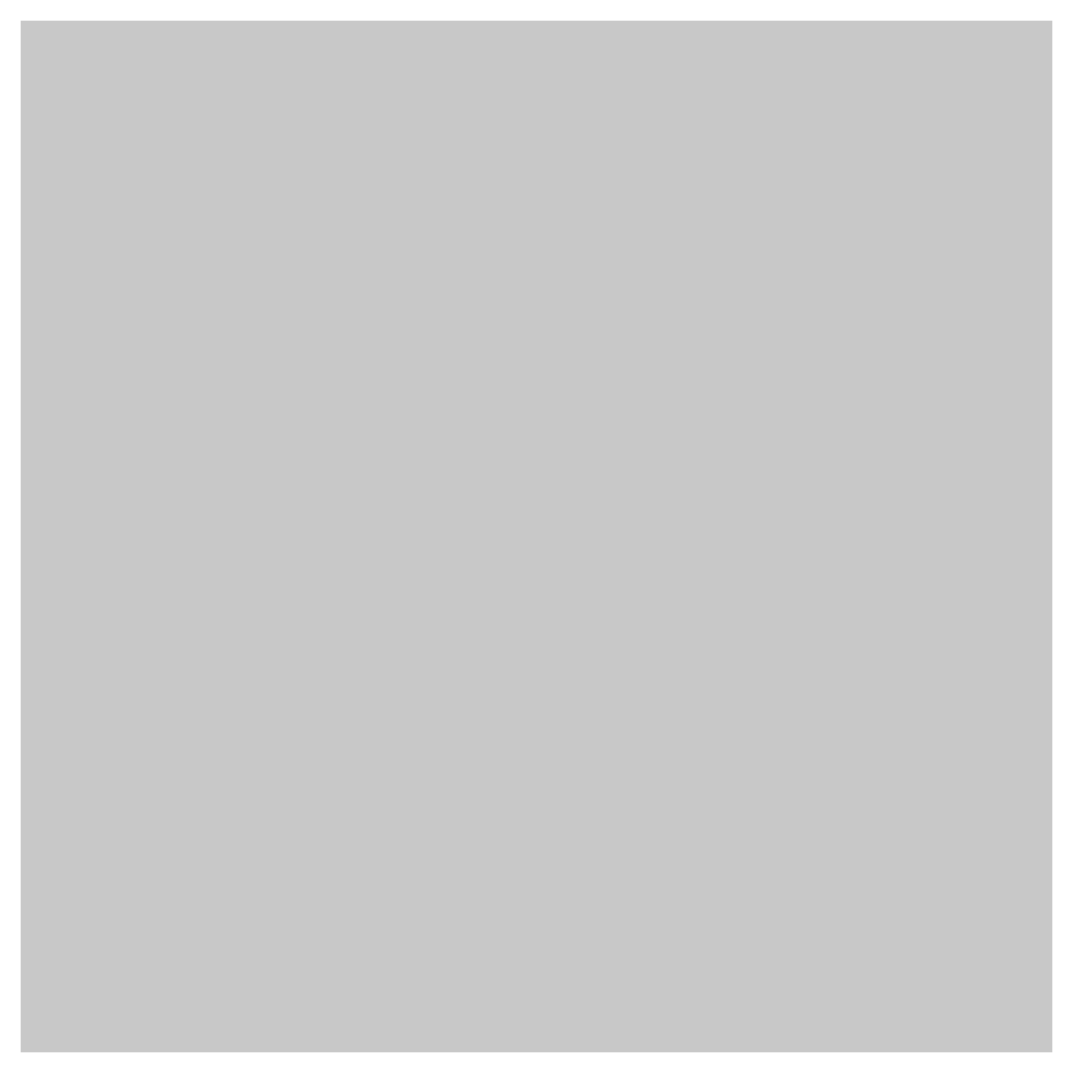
# Model space of a CAD drawing. Header units: metres. Extents: x 5231.1 to 5275.7, y -3151.4 to -3108.9.
# Drawn here: x 5254.239 to 5255.239, y -3144.213 to -3143.213 of the extents above; entities that cross this region are included whole.
import ezdxf

# ---------------------------------------------------------------- set-up
doc = ezdxf.new("R2010")
doc.units = ezdxf.units.M
doc.layers.add('Imported blocks', color=7, linetype='Continuous', true_color=0xc57dd9)

# ---------------------------------------------------------------- blocks, each defined once
blk = doc.blocks.new('Fire alarm')
at = {"layer": 'Imported blocks', "transparency": 33554483}
blk.add_hatch(color=256, dxfattribs=at).paths.add_polyline_path([(-0.12808, 0.12808), (0.12808, 0.12808), (0.12808, -0.12808), (-0.12808, -0.12808), (-0.12808, 0.12808)], flags=0)
h = blk.add_hatch(color=256, dxfattribs=at)
edge = h.paths.add_edge_path(flags=0)
edge.add_spline(control_points=[(0.08937, 0.0634), (0.08194, 0.08271), (0.08937, 0.10898), (0.08937, 0.10898)], knot_values=[0, 0, 0, 0, 1, 1, 1, 1], degree=3, periodic=0)
edge.add_spline(control_points=[(0.08937, 0.10898), (0.08937, 0.10898), (0.0924, 0.09834), (0.09752, 0.08749)], knot_values=[0, 0, 0, 0, 1, 1, 1, 1], degree=3, periodic=0)
edge.add_spline(control_points=[(0.09752, 0.08749), (0.10001, 0.08219), (0.10301, 0.07682), (0.10613, 0.07242)], knot_values=[0, 0, 0, 0, 1, 1, 1, 1], degree=3, periodic=0)
edge.add_spline(control_points=[(0.10613, 0.07242), (0.11328, 0.06235), (0.12234, 0.06007), (0.12234, 0.06007)], knot_values=[0, 0, 0, 0, 1, 1, 1, 1], degree=3, periodic=0)
edge.add_line((0.12234, 0.06007), (0.12234, 0.02524))
edge.add_spline(control_points=[(0.12234, 0.02524), (0.12234, 0.02524), (0.09796, 0.04107), (0.08937, 0.0634)], knot_values=[0, 0, 0, 0, 1, 1, 1, 1], degree=3, periodic=0)
h = blk.add_hatch(color=256, dxfattribs=at)
edge = h.paths.add_edge_path(flags=0)
edge.add_spline(control_points=[(-0.09263, 0.10745), (-0.09017, 0.10745), (-0.08771, 0.10745), (-0.08525, 0.10745)], knot_values=[0, 0, 0, 0, 1, 1, 1, 1], degree=3, periodic=0)
edge.add_spline(control_points=[(-0.08525, 0.10745), (-0.07969, 0.10745), (-0.07412, 0.10745), (-0.06855, 0.10745)], knot_values=[0, 0, 0, 0, 1, 1, 1, 1], degree=3, periodic=0)
edge.add_spline(control_points=[(-0.06855, 0.10745), (-0.06258, 0.10745), (-0.05661, 0.10745), (-0.05065, 0.10745)], knot_values=[0, 0, 0, 0, 1, 1, 1, 1], degree=3, periodic=0)
edge.add_spline(control_points=[(-0.05065, 0.10745), (-0.04698, 0.10745), (-0.04332, 0.10745), (-0.03968, 0.10745)], knot_values=[0, 0, 0, 0, 1, 1, 1, 1], degree=3, periodic=0)
edge.add_spline(control_points=[(-0.03968, 0.10745), (-0.03944, 0.10745), (-0.0392, 0.10745), (-0.03896, 0.10745)], knot_values=[0, 0, 0, 0, 1, 1, 1, 1], degree=3, periodic=0)
edge.add_spline(control_points=[(-0.03896, 0.10745), (-0.03892, 0.10745), (-0.03894, 0.10714), (-0.03894, 0.1071)], knot_values=[0, 0, 0, 0, 1, 1, 1, 1], degree=3, periodic=0)
edge.add_spline(control_points=[(-0.03894, 0.1071), (-0.03894, 0.10593), (-0.03894, 0.10476), (-0.03894, 0.10359)], knot_values=[0, 0, 0, 0, 1, 1, 1, 1], degree=3, periodic=0)
edge.add_spline(control_points=[(-0.03894, 0.10359), (-0.03894, 0.09866), (-0.03894, 0.09373), (-0.03894, 0.08879)], knot_values=[0, 0, 0, 0, 1, 1, 1, 1], degree=3, periodic=0)
edge.add_spline(control_points=[(-0.03894, 0.08879), (-0.03894, 0.08266), (-0.03894, 0.07653), (-0.03894, 0.0704)], knot_values=[0, 0, 0, 0, 1, 1, 1, 1], degree=3, periodic=0)
edge.add_spline(control_points=[(-0.03894, 0.0704), (-0.03894, 0.06577), (-0.03894, 0.06116), (-0.03894, 0.05653)], knot_values=[0, 0, 0, 0, 1, 1, 1, 1], degree=3, periodic=0)
edge.add_spline(control_points=[(-0.03894, 0.05653), (-0.03894, 0.05564), (-0.03894, 0.05474), (-0.03894, 0.05384)], knot_values=[0, 0, 0, 0, 1, 1, 1, 1], degree=3, periodic=0)
edge.add_spline(control_points=[(-0.03894, 0.05384), (-0.03894, 0.05367), (-0.0396, 0.05377), (-0.03974, 0.05377)], knot_values=[0, 0, 0, 0, 1, 1, 1, 1], degree=3, periodic=0)
edge.add_spline(control_points=[(-0.03974, 0.05377), (-0.0409, 0.05377), (-0.04207, 0.05377), (-0.04324, 0.05377)], knot_values=[0, 0, 0, 0, 1, 1, 1, 1], degree=3, periodic=0)
edge.add_spline(control_points=[(-0.04324, 0.05377), (-0.04604, 0.05377), (-0.04882, 0.05377), (-0.05162, 0.05377)], knot_values=[0, 0, 0, 0, 1, 1, 1, 1], degree=3, periodic=0)
edge.add_spline(control_points=[(-0.05162, 0.05377), (-0.05194, 0.05377), (-0.05226, 0.05377), (-0.0526, 0.05377)], knot_values=[0, 0, 0, 0, 1, 1, 1, 1], degree=3, periodic=0)
edge.add_spline(control_points=[(-0.0526, 0.05377), (-0.05291, 0.05377), (-0.05278, 0.05409), (-0.05281, 0.05437)], knot_values=[0, 0, 0, 0, 1, 1, 1, 1], degree=3, periodic=0)
edge.add_spline(control_points=[(-0.05281, 0.05437), (-0.05293, 0.05538), (-0.05312, 0.05638), (-0.05346, 0.05735)], knot_values=[0, 0, 0, 0, 1, 1, 1, 1], degree=3, periodic=0)
edge.add_spline(control_points=[(-0.05346, 0.05735), (-0.05404, 0.05902), (-0.05492, 0.06044), (-0.05601, 0.06183)], knot_values=[0, 0, 0, 0, 1, 1, 1, 1], degree=3, periodic=0)
edge.add_spline(control_points=[(-0.05601, 0.06183), (-0.05369, 0.06183), (-0.05137, 0.06183), (-0.04906, 0.06183)], knot_values=[0, 0, 0, 0, 1, 1, 1, 1], degree=3, periodic=0)
edge.add_spline(control_points=[(-0.04906, 0.06183), (-0.04894, 0.06183), (-0.04699, 0.06182), (-0.04699, 0.06183)], knot_values=[0, 0, 0, 0, 1, 1, 1, 1], degree=3, periodic=0)
edge.add_spline(control_points=[(-0.04699, 0.06183), (-0.04699, 0.06213), (-0.04699, 0.06242), (-0.04699, 0.06271)], knot_values=[0, 0, 0, 0, 1, 1, 1, 1], degree=3, periodic=0)
edge.add_spline(control_points=[(-0.04699, 0.06271), (-0.04699, 0.06725), (-0.04699, 0.0718), (-0.04699, 0.07634)], knot_values=[0, 0, 0, 0, 1, 1, 1, 1], degree=3, periodic=0)
edge.add_spline(control_points=[(-0.04699, 0.07634), (-0.04699, 0.08215), (-0.04699, 0.08796), (-0.04699, 0.09377)], knot_values=[0, 0, 0, 0, 1, 1, 1, 1], degree=3, periodic=0)
edge.add_spline(control_points=[(-0.04699, 0.09377), (-0.04699, 0.09543), (-0.04699, 0.09709), (-0.04699, 0.09875)], knot_values=[0, 0, 0, 0, 1, 1, 1, 1], degree=3, periodic=0)
edge.add_spline(control_points=[(-0.04699, 0.09875), (-0.04699, 0.09879), (-0.04699, 0.0994), (-0.047, 0.0994)], knot_values=[0, 0, 0, 0, 1, 1, 1, 1], degree=3, periodic=0)
edge.add_spline(control_points=[(-0.047, 0.0994), (-0.04727, 0.0994), (-0.04754, 0.0994), (-0.04782, 0.0994)], knot_values=[0, 0, 0, 0, 1, 1, 1, 1], degree=3, periodic=0)
edge.add_spline(control_points=[(-0.04782, 0.0994), (-0.05233, 0.0994), (-0.05683, 0.0994), (-0.06133, 0.0994)], knot_values=[0, 0, 0, 0, 1, 1, 1, 1], degree=3, periodic=0)
edge.add_spline(control_points=[(-0.06133, 0.0994), (-0.06716, 0.0994), (-0.07299, 0.0994), (-0.07881, 0.0994)], knot_values=[0, 0, 0, 0, 1, 1, 1, 1], degree=3, periodic=0)
edge.add_spline(control_points=[(-0.07881, 0.0994), (-0.0805, 0.0994), (-0.08218, 0.0994), (-0.08387, 0.0994)], knot_values=[0, 0, 0, 0, 1, 1, 1, 1], degree=3, periodic=0)
edge.add_spline(control_points=[(-0.08387, 0.0994), (-0.0839, 0.0994), (-0.08458, 0.0994), (-0.08458, 0.0994)], knot_values=[0, 0, 0, 0, 1, 1, 1, 1], degree=3, periodic=0)
edge.add_spline(control_points=[(-0.08458, 0.0994), (-0.08458, 0.09915), (-0.08458, 0.09889), (-0.08458, 0.09864)], knot_values=[0, 0, 0, 0, 1, 1, 1, 1], degree=3, periodic=0)
edge.add_spline(control_points=[(-0.08458, 0.09864), (-0.08458, 0.09417), (-0.08458, 0.08971), (-0.08458, 0.08526)], knot_values=[0, 0, 0, 0, 1, 1, 1, 1], degree=3, periodic=0)
edge.add_spline(control_points=[(-0.08458, 0.08526), (-0.08458, 0.07941), (-0.08458, 0.07357), (-0.08458, 0.06773)], knot_values=[0, 0, 0, 0, 1, 1, 1, 1], degree=3, periodic=0)
edge.add_spline(control_points=[(-0.08458, 0.06773), (-0.08458, 0.06602), (-0.08458, 0.06431), (-0.08458, 0.06259)], knot_values=[0, 0, 0, 0, 1, 1, 1, 1], degree=3, periodic=0)
edge.add_spline(control_points=[(-0.08458, 0.06259), (-0.08458, 0.06234), (-0.08458, 0.06208), (-0.08458, 0.06183)], knot_values=[0, 0, 0, 0, 1, 1, 1, 1], degree=3, periodic=0)
edge.add_spline(control_points=[(-0.08458, 0.06183), (-0.08458, 0.06183), (-0.08217, 0.06183), (-0.08203, 0.06183)], knot_values=[0, 0, 0, 0, 1, 1, 1, 1], degree=3, periodic=0)
edge.add_spline(control_points=[(-0.08203, 0.06183), (-0.08012, 0.06183), (-0.0782, 0.06183), (-0.07628, 0.06183)], knot_values=[0, 0, 0, 0, 1, 1, 1, 1], degree=3, periodic=0)
edge.add_spline(control_points=[(-0.07628, 0.06183), (-0.07753, 0.06022), (-0.07855, 0.05854), (-0.07908, 0.05655)], knot_values=[0, 0, 0, 0, 1, 1, 1, 1], degree=3, periodic=0)
edge.add_spline(control_points=[(-0.07908, 0.05655), (-0.07915, 0.05632), (-0.07959, 0.05377), (-0.07955, 0.05377)], knot_values=[0, 0, 0, 0, 1, 1, 1, 1], degree=3, periodic=0)
edge.add_spline(control_points=[(-0.07955, 0.05377), (-0.08024, 0.05377), (-0.08093, 0.05377), (-0.08161, 0.05377)], knot_values=[0, 0, 0, 0, 1, 1, 1, 1], degree=3, periodic=0)
edge.add_spline(control_points=[(-0.08161, 0.05377), (-0.08449, 0.05377), (-0.08738, 0.05377), (-0.09025, 0.05377)], knot_values=[0, 0, 0, 0, 1, 1, 1, 1], degree=3, periodic=0)
edge.add_spline(control_points=[(-0.09025, 0.05377), (-0.09103, 0.05377), (-0.09181, 0.05377), (-0.09259, 0.05377)], knot_values=[0, 0, 0, 0, 1, 1, 1, 1], degree=3, periodic=0)
edge.add_spline(control_points=[(-0.09259, 0.05377), (-0.09268, 0.05377), (-0.09263, 0.05409), (-0.09263, 0.05416)], knot_values=[0, 0, 0, 0, 1, 1, 1, 1], degree=3, periodic=0)
edge.add_spline(control_points=[(-0.09263, 0.05416), (-0.09263, 0.05752), (-0.09263, 0.06087), (-0.09263, 0.06423)], knot_values=[0, 0, 0, 0, 1, 1, 1, 1], degree=3, periodic=0)
edge.add_spline(control_points=[(-0.09263, 0.06423), (-0.09263, 0.07011), (-0.09263, 0.07599), (-0.09263, 0.08188)], knot_values=[0, 0, 0, 0, 1, 1, 1, 1], degree=3, periodic=0)
edge.add_spline(control_points=[(-0.09263, 0.08188), (-0.09263, 0.08758), (-0.09263, 0.09328), (-0.09263, 0.09898)], knot_values=[0, 0, 0, 0, 1, 1, 1, 1], degree=3, periodic=0)
edge.add_spline(control_points=[(-0.09263, 0.09898), (-0.09263, 0.10179), (-0.09263, 0.10459), (-0.09263, 0.1074)], knot_values=[0, 0, 0, 0, 1, 1, 1, 1], degree=3, periodic=0)
edge.add_spline(control_points=[(-0.09263, 0.1074), (-0.09263, 0.10742), (-0.09263, 0.10744), (-0.09263, 0.10745)], knot_values=[0, 0, 0, 0, 1, 1, 1, 1], degree=3, periodic=0)
h = blk.add_hatch(color=256, dxfattribs=at)
edge = h.paths.add_edge_path(flags=0)
edge.add_spline(control_points=[(0.04639, 0.08675), (0.04347, 0.09015), (0.03972, 0.09268), (0.03972, 0.09268)], knot_values=[0, 0, 0, 0, 1, 1, 1, 1], degree=3, periodic=0)
edge.add_spline(control_points=[(0.03972, 0.09268), (0.03972, 0.09268), (0.04933, 0.09471), (0.0575, 0.09045)], knot_values=[0, 0, 0, 0, 1, 1, 1, 1], degree=3, periodic=0)
edge.add_spline(control_points=[(0.0575, 0.09045), (0.06669, 0.08566), (0.07454, 0.07526), (0.07454, 0.07526)], knot_values=[0, 0, 0, 0, 1, 1, 1, 1], degree=3, periodic=0)
edge.add_spline(control_points=[(0.07454, 0.07526), (0.07454, 0.07526), (0.07816, 0.06868), (0.081, 0.06147)], knot_values=[0, 0, 0, 0, 1, 1, 1, 1], degree=3, periodic=0)
edge.add_spline(control_points=[(0.081, 0.06147), (0.08553, 0.04997), (0.0927, 0.03821), (0.0927, 0.03821)], knot_values=[0, 0, 0, 0, 1, 1, 1, 1], degree=3, periodic=0)
edge.add_spline(control_points=[(0.0927, 0.03821), (0.0927, 0.03821), (0.0975, 0.02926), (0.10288, 0.02383)], knot_values=[0, 0, 0, 0, 1, 1, 1, 1], degree=3, periodic=0)
edge.add_spline(control_points=[(0.10288, 0.02383), (0.10666, 0.02002), (0.11075, 0.01662), (0.11419, 0.01412)], knot_values=[0, 0, 0, 0, 1, 1, 1, 1], degree=3, periodic=0)
edge.add_spline(control_points=[(0.11419, 0.01412), (0.119, 0.01064), (0.12234, 0.00968), (0.12234, 0.00968)], knot_values=[0, 0, 0, 0, 1, 1, 1, 1], degree=3, periodic=0)
edge.add_spline(control_points=[(0.12234, 0.00968), (0.12234, 0.00968), (0.11156, 0.006), (0.10011, 0.00856)], knot_values=[0, 0, 0, 0, 1, 1, 1, 1], degree=3, periodic=0)
edge.add_spline(control_points=[(0.10011, 0.00856), (0.09017, 0.01079), (0.07936, 0.01931), (0.07936, 0.01931)], knot_values=[0, 0, 0, 0, 1, 1, 1, 1], degree=3, periodic=0)
edge.add_spline(control_points=[(0.07936, 0.01931), (0.07936, 0.01931), (0.07205, 0.02648), (0.06676, 0.03561)], knot_values=[0, 0, 0, 0, 1, 1, 1, 1], degree=3, periodic=0)
edge.add_spline(control_points=[(0.06676, 0.03561), (0.06113, 0.04536), (0.0575, 0.0571), (0.0575, 0.0571)], knot_values=[0, 0, 0, 0, 1, 1, 1, 1], degree=3, periodic=0)
edge.add_line((0.0575, 0.0571), (0.05194, 0.07823))
edge.add_spline(control_points=[(0.05194, 0.07823), (0.05194, 0.07823), (0.04901, 0.08368), (0.04639, 0.08675)], knot_values=[0, 0, 0, 0, 1, 1, 1, 1], degree=3, periodic=0)
h = blk.add_hatch(color=256, dxfattribs=at)
edge = h.paths.add_edge_path(flags=0)
edge.add_spline(control_points=[(-0.07544, 0.08061), (-0.07544, 0.08595), (-0.07112, 0.09027), (-0.06579, 0.09027)], knot_values=[0, 0, 0, 0, 1, 1, 1, 1], degree=3, periodic=0)
edge.add_spline(control_points=[(-0.06579, 0.09027), (-0.06046, 0.09027), (-0.05612, 0.08595), (-0.05612, 0.08061)], knot_values=[0, 0, 0, 0, 1, 1, 1, 1], degree=3, periodic=0)
edge.add_spline(control_points=[(-0.05612, 0.08061), (-0.05612, 0.07528), (-0.06046, 0.07096), (-0.06579, 0.07096)], knot_values=[0, 0, 0, 0, 1, 1, 1, 1], degree=3, periodic=0)
edge.add_spline(control_points=[(-0.06579, 0.07096), (-0.07112, 0.07096), (-0.07544, 0.07528), (-0.07544, 0.08061)], knot_values=[0, 0, 0, 0, 1, 1, 1, 1], degree=3, periodic=0)
h = blk.add_hatch(color=256, dxfattribs=at)
edge = h.paths.add_edge_path(flags=0)
edge.add_spline(control_points=[(0.00632, -0.01098), (0.00632, -0.01303), (0.00632, -0.01507), (0.00632, -0.01712)], knot_values=[0, 0, 0, 0, 1, 1, 1, 1], degree=3, periodic=0)
edge.add_spline(control_points=[(0.00632, -0.01712), (0.00632, -0.0221), (0.00632, -0.02707), (0.00632, -0.03205)], knot_values=[0, 0, 0, 0, 1, 1, 1, 1], degree=3, periodic=0)
edge.add_spline(control_points=[(0.00632, -0.03205), (0.00632, -0.0382), (0.00632, -0.04435), (0.00632, -0.0505)], knot_values=[0, 0, 0, 0, 1, 1, 1, 1], degree=3, periodic=0)
edge.add_spline(control_points=[(0.00632, -0.0505), (0.00632, -0.05609), (0.00632, -0.06166), (0.00632, -0.06724)], knot_values=[0, 0, 0, 0, 1, 1, 1, 1], degree=3, periodic=0)
edge.add_spline(control_points=[(0.00632, -0.06724), (0.00632, -0.07049), (0.00632, -0.07375), (0.00632, -0.07701)], knot_values=[0, 0, 0, 0, 1, 1, 1, 1], degree=3, periodic=0)
edge.add_spline(control_points=[(0.00632, -0.07701), (0.00632, -0.07725), (0.00632, -0.0775), (0.00632, -0.07774)], knot_values=[0, 0, 0, 0, 1, 1, 1, 1], degree=3, periodic=0)
edge.add_spline(control_points=[(0.00632, -0.07774), (0.00632, -0.07831), (0.00596, -0.07899), (0.00579, -0.07953)], knot_values=[0, 0, 0, 0, 1, 1, 1, 1], degree=3, periodic=0)
edge.add_spline(control_points=[(0.00579, -0.07953), (0.00518, -0.08141), (0.00439, -0.08325), (0.00344, -0.08499)], knot_values=[0, 0, 0, 0, 1, 1, 1, 1], degree=3, periodic=0)
edge.add_spline(control_points=[(0.00344, -0.08499), (0.00245, -0.08681), (0.00128, -0.08845), (-0.00019, -0.08991)], knot_values=[0, 0, 0, 0, 1, 1, 1, 1], degree=3, periodic=0)
edge.add_spline(control_points=[(-0.00019, -0.08991), (-0.00088, -0.09061), (-0.00163, -0.09126), (-0.00242, -0.09185)], knot_values=[0, 0, 0, 0, 1, 1, 1, 1], degree=3, periodic=0)
edge.add_spline(control_points=[(-0.00242, -0.09185), (-0.00259, -0.09197), (-0.00322, -0.09231), (-0.00322, -0.09249)], knot_values=[0, 0, 0, 0, 1, 1, 1, 1], degree=3, periodic=0)
edge.add_spline(control_points=[(-0.00322, -0.09249), (-0.00322, -0.09273), (-0.00322, -0.09297), (-0.00322, -0.0932)], knot_values=[0, 0, 0, 0, 1, 1, 1, 1], degree=3, periodic=0)
edge.add_spline(control_points=[(-0.00322, -0.0932), (-0.00322, -0.09795), (-0.00322, -0.10269), (-0.00322, -0.10744)], knot_values=[0, 0, 0, 0, 1, 1, 1, 1], degree=3, periodic=0)
edge.add_spline(control_points=[(-0.00322, -0.10744), (-0.00322, -0.10754), (-0.00803, -0.10748), (-0.00835, -0.10748)], knot_values=[0, 0, 0, 0, 1, 1, 1, 1], degree=3, periodic=0)
edge.add_spline(control_points=[(-0.00835, -0.10748), (-0.01289, -0.10748), (-0.01743, -0.10748), (-0.02196, -0.10748)], knot_values=[0, 0, 0, 0, 1, 1, 1, 1], degree=3, periodic=0)
edge.add_spline(control_points=[(-0.02196, -0.10748), (-0.02795, -0.10748), (-0.03393, -0.10748), (-0.03992, -0.10748)], knot_values=[0, 0, 0, 0, 1, 1, 1, 1], degree=3, periodic=0)
edge.add_spline(control_points=[(-0.03992, -0.10748), (-0.04598, -0.10748), (-0.05203, -0.10748), (-0.05807, -0.10748)], knot_values=[0, 0, 0, 0, 1, 1, 1, 1], degree=3, periodic=0)
edge.add_spline(control_points=[(-0.05807, -0.10748), (-0.06281, -0.10748), (-0.06755, -0.10748), (-0.07228, -0.10748)], knot_values=[0, 0, 0, 0, 1, 1, 1, 1], degree=3, periodic=0)
edge.add_spline(control_points=[(-0.07228, -0.10748), (-0.07432, -0.10748), (-0.07634, -0.10748), (-0.07839, -0.10748)], knot_values=[0, 0, 0, 0, 1, 1, 1, 1], degree=3, periodic=0)
edge.add_spline(control_points=[(-0.07839, -0.10748), (-0.07828, -0.10748), (-0.07887, -0.10276), (-0.07897, -0.1023)], knot_values=[0, 0, 0, 0, 1, 1, 1, 1], degree=3, periodic=0)
edge.add_spline(control_points=[(-0.07897, -0.1023), (-0.07934, -0.10036), (-0.07986, -0.09848), (-0.08059, -0.09664)], knot_values=[0, 0, 0, 0, 1, 1, 1, 1], degree=3, periodic=0)
edge.add_spline(control_points=[(-0.08059, -0.09664), (-0.08136, -0.09473), (-0.08233, -0.09291), (-0.08324, -0.09108)], knot_values=[0, 0, 0, 0, 1, 1, 1, 1], degree=3, periodic=0)
edge.add_spline(control_points=[(-0.08324, -0.09108), (-0.08413, -0.08931), (-0.08507, -0.08756), (-0.08602, -0.08583)], knot_values=[0, 0, 0, 0, 1, 1, 1, 1], degree=3, periodic=0)
edge.add_spline(control_points=[(-0.08602, -0.08583), (-0.08806, -0.08213), (-0.09021, -0.07849), (-0.09241, -0.07488)], knot_values=[0, 0, 0, 0, 1, 1, 1, 1], degree=3, periodic=0)
edge.add_spline(control_points=[(-0.09241, -0.07488), (-0.09449, -0.07145), (-0.09666, -0.06806), (-0.09887, -0.0647)], knot_values=[0, 0, 0, 0, 1, 1, 1, 1], degree=3, periodic=0)
edge.add_spline(control_points=[(-0.09887, -0.0647), (-0.09946, -0.06379), (-0.10006, -0.06288), (-0.10068, -0.06197)], knot_values=[0, 0, 0, 0, 1, 1, 1, 1], degree=3, periodic=0)
edge.add_spline(control_points=[(-0.10068, -0.06197), (-0.10096, -0.06155), (-0.10123, -0.06114), (-0.10152, -0.06072)], knot_values=[0, 0, 0, 0, 1, 1, 1, 1], degree=3, periodic=0)
edge.add_spline(control_points=[(-0.10152, -0.06072), (-0.10163, -0.06055), (-0.10174, -0.06038), (-0.10186, -0.06022)], knot_values=[0, 0, 0, 0, 1, 1, 1, 1], degree=3, periodic=0)
edge.add_spline(control_points=[(-0.10186, -0.06022), (-0.10192, -0.06013), (-0.10226, -0.05974), (-0.10226, -0.05962)], knot_values=[0, 0, 0, 0, 1, 1, 1, 1], degree=3, periodic=0)
edge.add_spline(control_points=[(-0.10226, -0.05962), (-0.10226, -0.05897), (-0.10226, -0.05833), (-0.10226, -0.05768)], knot_values=[0, 0, 0, 0, 1, 1, 1, 1], degree=3, periodic=0)
edge.add_spline(control_points=[(-0.10226, -0.05768), (-0.10226, -0.05348), (-0.10226, -0.04929), (-0.10226, -0.04509)], knot_values=[0, 0, 0, 0, 1, 1, 1, 1], degree=3, periodic=0)
edge.add_spline(control_points=[(-0.10226, -0.04509), (-0.10226, -0.03903), (-0.10226, -0.03298), (-0.10226, -0.02692)], knot_values=[0, 0, 0, 0, 1, 1, 1, 1], degree=3, periodic=0)
edge.add_spline(control_points=[(-0.10226, -0.02692), (-0.10226, -0.0214), (-0.10226, -0.01588), (-0.10226, -0.01036)], knot_values=[0, 0, 0, 0, 1, 1, 1, 1], degree=3, periodic=0)
edge.add_spline(control_points=[(-0.10226, -0.01036), (-0.10226, -0.00779), (-0.10226, -0.00522), (-0.10226, -0.00264)], knot_values=[0, 0, 0, 0, 1, 1, 1, 1], degree=3, periodic=0)
edge.add_spline(control_points=[(-0.10226, -0.00264), (-0.10226, -0.00241), (-0.10199, -0.00207), (-0.10188, -0.00188)], knot_values=[0, 0, 0, 0, 1, 1, 1, 1], degree=3, periodic=0)
edge.add_spline(control_points=[(-0.10188, -0.00188), (-0.10165, -0.00145), (-0.1014, -0.00103), (-0.1011, -0.00065)], knot_values=[0, 0, 0, 0, 1, 1, 1, 1], degree=3, periodic=0)
edge.add_spline(control_points=[(-0.1011, -0.00065), (-0.10047, 0.00014), (-0.09981, 0.00083), (-0.09895, 0.00138)], knot_values=[0, 0, 0, 0, 1, 1, 1, 1], degree=3, periodic=0)
edge.add_spline(control_points=[(-0.09895, 0.00138), (-0.09728, 0.00247), (-0.09513, 0.00222), (-0.09328, 0.00177)], knot_values=[0, 0, 0, 0, 1, 1, 1, 1], degree=3, periodic=0)
edge.add_spline(control_points=[(-0.09328, 0.00177), (-0.09122, 0.00127), (-0.08956, 0.00025), (-0.08798, -0.00111)], knot_values=[0, 0, 0, 0, 1, 1, 1, 1], degree=3, periodic=0)
edge.add_spline(control_points=[(-0.08798, -0.00111), (-0.0872, -0.00177), (-0.08659, -0.00267), (-0.086, -0.00349)], knot_values=[0, 0, 0, 0, 1, 1, 1, 1], degree=3, periodic=0)
edge.add_spline(control_points=[(-0.086, -0.00349), (-0.08539, -0.00432), (-0.08493, -0.00525), (-0.0845, -0.00618)], knot_values=[0, 0, 0, 0, 1, 1, 1, 1], degree=3, periodic=0)
edge.add_spline(control_points=[(-0.0845, -0.00618), (-0.08286, -0.00973), (-0.08206, -0.01377), (-0.08191, -0.01767)], knot_values=[0, 0, 0, 0, 1, 1, 1, 1], degree=3, periodic=0)
edge.add_spline(control_points=[(-0.08191, -0.01767), (-0.08175, -0.02167), (-0.08178, -0.02568), (-0.08172, -0.02968)], knot_values=[0, 0, 0, 0, 1, 1, 1, 1], degree=3, periodic=0)
edge.add_spline(control_points=[(-0.08172, -0.02968), (-0.08164, -0.03439), (-0.08157, -0.03909), (-0.0815, -0.0438)], knot_values=[0, 0, 0, 0, 1, 1, 1, 1], degree=3, periodic=0)
edge.add_spline(control_points=[(-0.0815, -0.0438), (-0.0815, -0.04385), (-0.08153, -0.04399), (-0.08147, -0.04399)], knot_values=[0, 0, 0, 0, 1, 1, 1, 1], degree=3, periodic=0)
edge.add_spline(control_points=[(-0.08147, -0.04399), (-0.08104, -0.04399), (-0.0806, -0.04399), (-0.08018, -0.04399)], knot_values=[0, 0, 0, 0, 1, 1, 1, 1], degree=3, periodic=0)
edge.add_spline(control_points=[(-0.08018, -0.04399), (-0.07879, -0.04399), (-0.07741, -0.04399), (-0.07603, -0.04399)], knot_values=[0, 0, 0, 0, 1, 1, 1, 1], degree=3, periodic=0)
edge.add_spline(control_points=[(-0.07603, -0.04399), (-0.07577, -0.04399), (-0.07563, -0.0441), (-0.07563, -0.04385)], knot_values=[0, 0, 0, 0, 1, 1, 1, 1], degree=3, periodic=0)
edge.add_spline(control_points=[(-0.07563, -0.04385), (-0.07563, -0.04362), (-0.07563, -0.04338), (-0.07563, -0.04315)], knot_values=[0, 0, 0, 0, 1, 1, 1, 1], degree=3, periodic=0)
edge.add_spline(control_points=[(-0.07563, -0.04315), (-0.07563, -0.04056), (-0.07563, -0.03797), (-0.07563, -0.03538)], knot_values=[0, 0, 0, 0, 1, 1, 1, 1], degree=3, periodic=0)
edge.add_spline(control_points=[(-0.07563, -0.03538), (-0.07563, -0.03075), (-0.07563, -0.02612), (-0.07563, -0.02149)], knot_values=[0, 0, 0, 0, 1, 1, 1, 1], degree=3, periodic=0)
edge.add_spline(control_points=[(-0.07563, -0.02149), (-0.07563, -0.01566), (-0.07563, -0.00982), (-0.07563, -0.00398)], knot_values=[0, 0, 0, 0, 1, 1, 1, 1], degree=3, periodic=0)
edge.add_spline(control_points=[(-0.07563, -0.00398), (-0.07563, 0.00223), (-0.07563, 0.00844), (-0.07563, 0.01465)], knot_values=[0, 0, 0, 0, 1, 1, 1, 1], degree=3, periodic=0)
edge.add_spline(control_points=[(-0.07563, 0.01465), (-0.07563, 0.02041), (-0.07563, 0.02617), (-0.07563, 0.03192)], knot_values=[0, 0, 0, 0, 1, 1, 1, 1], degree=3, periodic=0)
edge.add_spline(control_points=[(-0.07563, 0.03192), (-0.07563, 0.03639), (-0.07563, 0.04087), (-0.07563, 0.04534)], knot_values=[0, 0, 0, 0, 1, 1, 1, 1], degree=3, periodic=0)
edge.add_spline(control_points=[(-0.07563, 0.04534), (-0.07563, 0.04769), (-0.07563, 0.05004), (-0.07563, 0.0524)], knot_values=[0, 0, 0, 0, 1, 1, 1, 1], degree=3, periodic=0)
edge.add_spline(control_points=[(-0.07563, 0.0524), (-0.07563, 0.05323), (-0.07559, 0.05404), (-0.07545, 0.05487)], knot_values=[0, 0, 0, 0, 1, 1, 1, 1], degree=3, periodic=0)
edge.add_spline(control_points=[(-0.07545, 0.05487), (-0.07514, 0.05671), (-0.07414, 0.0585), (-0.07279, 0.05979)], knot_values=[0, 0, 0, 0, 1, 1, 1, 1], degree=3, periodic=0)
edge.add_spline(control_points=[(-0.07279, 0.05979), (-0.07002, 0.06246), (-0.06553, 0.06345), (-0.06201, 0.06158)], knot_values=[0, 0, 0, 0, 1, 1, 1, 1], degree=3, periodic=0)
edge.add_spline(control_points=[(-0.06201, 0.06158), (-0.06028, 0.06065), (-0.05889, 0.05941), (-0.05789, 0.0577)], knot_values=[0, 0, 0, 0, 1, 1, 1, 1], degree=3, periodic=0)
edge.add_spline(control_points=[(-0.05789, 0.0577), (-0.0574, 0.05686), (-0.05708, 0.05594), (-0.05686, 0.05499)], knot_values=[0, 0, 0, 0, 1, 1, 1, 1], degree=3, periodic=0)
edge.add_spline(control_points=[(-0.05686, 0.05499), (-0.05677, 0.05452), (-0.05669, 0.05402), (-0.05666, 0.05355)], knot_values=[0, 0, 0, 0, 1, 1, 1, 1], degree=3, periodic=0)
edge.add_spline(control_points=[(-0.05666, 0.05355), (-0.05665, 0.05341), (-0.05665, 0.05328), (-0.05665, 0.05314)], knot_values=[0, 0, 0, 0, 1, 1, 1, 1], degree=3, periodic=0)
edge.add_spline(control_points=[(-0.05665, 0.05314), (-0.05664, 0.05304), (-0.05654, 0.05307), (-0.05654, 0.05307)], knot_values=[0, 0, 0, 0, 1, 1, 1, 1], degree=3, periodic=0)
edge.add_spline(control_points=[(-0.05654, 0.05307), (-0.05654, 0.05305), (-0.05654, 0.05303), (-0.05654, 0.05301)], knot_values=[0, 0, 0, 0, 1, 1, 1, 1], degree=3, periodic=0)
edge.add_spline(control_points=[(-0.05654, 0.05301), (-0.05654, 0.04968), (-0.05654, 0.04636), (-0.05654, 0.04303)], knot_values=[0, 0, 0, 0, 1, 1, 1, 1], degree=3, periodic=0)
edge.add_spline(control_points=[(-0.05654, 0.04303), (-0.05654, 0.037), (-0.05654, 0.03097), (-0.05654, 0.02495)], knot_values=[0, 0, 0, 0, 1, 1, 1, 1], degree=3, periodic=0)
edge.add_spline(control_points=[(-0.05654, 0.02495), (-0.05654, 0.02052), (-0.05654, 0.0161), (-0.05654, 0.01167)], knot_values=[0, 0, 0, 0, 1, 1, 1, 1], degree=3, periodic=0)
edge.add_spline(control_points=[(-0.05654, 0.01167), (-0.05654, 0.0113), (-0.05654, 0.01092), (-0.05654, 0.01055)], knot_values=[0, 0, 0, 0, 1, 1, 1, 1], degree=3, periodic=0)
edge.add_spline(control_points=[(-0.05654, 0.01055), (-0.05569, 0.01235), (-0.05455, 0.01397), (-0.053, 0.01522)], knot_values=[0, 0, 0, 0, 1, 1, 1, 1], degree=3, periodic=0)
edge.add_spline(control_points=[(-0.053, 0.01522), (-0.05146, 0.01645), (-0.04965, 0.01726), (-0.04772, 0.01766)], knot_values=[0, 0, 0, 0, 1, 1, 1, 1], degree=3, periodic=0)
edge.add_spline(control_points=[(-0.04772, 0.01766), (-0.0438, 0.01847), (-0.03974, 0.01709), (-0.0369, 0.01434)], knot_values=[0, 0, 0, 0, 1, 1, 1, 1], degree=3, periodic=0)
edge.add_spline(control_points=[(-0.0369, 0.01434), (-0.03439, 0.01191), (-0.03324, 0.00848), (-0.03339, 0.00505)], knot_values=[0, 0, 0, 0, 1, 1, 1, 1], degree=3, periodic=0)
edge.add_spline(control_points=[(-0.03339, 0.00505), (-0.03236, 0.00672), (-0.03101, 0.00804), (-0.02932, 0.00903)], knot_values=[0, 0, 0, 0, 1, 1, 1, 1], degree=3, periodic=0)
edge.add_spline(control_points=[(-0.02932, 0.00903), (-0.0276, 0.01005), (-0.02556, 0.01042), (-0.02359, 0.01037)], knot_values=[0, 0, 0, 0, 1, 1, 1, 1], degree=3, periodic=0)
edge.add_spline(control_points=[(-0.02359, 0.01037), (-0.01972, 0.01027), (-0.01608, 0.00773), (-0.01444, 0.00428)], knot_values=[0, 0, 0, 0, 1, 1, 1, 1], degree=3, periodic=0)
edge.add_spline(control_points=[(-0.01444, 0.00428), (-0.01338, 0.00202), (-0.01315, -0.00041), (-0.01368, -0.00283)], knot_values=[0, 0, 0, 0, 1, 1, 1, 1], degree=3, periodic=0)
edge.add_spline(control_points=[(-0.01368, -0.00283), (-0.01179, 0.00067), (-0.00798, 0.00289), (-0.004, 0.0028)], knot_values=[0, 0, 0, 0, 1, 1, 1, 1], degree=3, periodic=0)
edge.add_spline(control_points=[(-0.004, 0.0028), (-0.00205, 0.00275), (-0.00002, 0.00219), (0.00158, 0.00108)], knot_values=[0, 0, 0, 0, 1, 1, 1, 1], degree=3, periodic=0)
edge.add_spline(control_points=[(0.00158, 0.00108), (0.00322, -0.00004), (0.00445, -0.00142), (0.00539, -0.00316)], knot_values=[0, 0, 0, 0, 1, 1, 1, 1], degree=3, periodic=0)
edge.add_spline(control_points=[(0.00539, -0.00316), (0.00606, -0.00438), (0.00634, -0.00578), (0.00648, -0.00715)], knot_values=[0, 0, 0, 0, 1, 1, 1, 1], degree=3, periodic=0)
edge.add_spline(control_points=[(0.00648, -0.00715), (0.00653, -0.00782), (0.00651, -0.00849), (0.00644, -0.00916)], knot_values=[0, 0, 0, 0, 1, 1, 1, 1], degree=3, periodic=0)
edge.add_spline(control_points=[(0.00644, -0.00916), (0.0064, -0.0095), (0.00635, -0.00984), (0.00626, -0.01018)], knot_values=[0, 0, 0, 0, 1, 1, 1, 1], degree=3, periodic=0)
edge.add_spline(control_points=[(0.00626, -0.01018), (0.00623, -0.01034), (0.0062, -0.01049), (0.00615, -0.01064)], knot_values=[0, 0, 0, 0, 1, 1, 1, 1], degree=3, periodic=0)
edge.add_spline(control_points=[(0.00615, -0.01064), (0.00609, -0.01088), (0.00607, -0.01092), (0.00632, -0.01098)], knot_values=[0, 0, 0, 0, 1, 1, 1, 1], degree=3, periodic=0)
h = blk.add_hatch(color=256, dxfattribs=at)
edge = h.paths.add_edge_path(flags=0)
edge.add_spline(control_points=[(0.04898, 0.02005), (0.0461, 0.03087), (0.0475, 0.04192), (0.0475, 0.04192)], knot_values=[0, 0, 0, 0, 1, 1, 1, 1], degree=3, periodic=0)
edge.add_spline(control_points=[(0.0475, 0.04192), (0.0475, 0.04192), (0.0541, 0.03025), (0.06454, 0.02042)], knot_values=[0, 0, 0, 0, 1, 1, 1, 1], degree=3, periodic=0)
edge.add_spline(control_points=[(0.06454, 0.02042), (0.07206, 0.01335), (0.08083, 0.00668), (0.08682, 0.00323)], knot_values=[0, 0, 0, 0, 1, 1, 1, 1], degree=3, periodic=0)
edge.add_spline(control_points=[(0.08682, 0.00323), (0.087, 0.00313), (0.08719, 0.00302), (0.08737, 0.00292)], knot_values=[0, 0, 0, 0, 1, 1, 1, 1], degree=3, periodic=0)
edge.add_spline(control_points=[(0.08737, 0.00292), (0.11022, -0.01015), (0.12161, -0.00848), (0.12161, -0.00848)], knot_values=[0, 0, 0, 0, 1, 1, 1, 1], degree=3, periodic=0)
edge.add_line((0.12161, -0.00848), (0.12161, -0.04294))
edge.add_spline(control_points=[(0.12161, -0.04294), (0.12161, -0.04294), (0.09895, -0.03753), (0.08158, -0.02626)], knot_values=[0, 0, 0, 0, 1, 1, 1, 1], degree=3, periodic=0)
edge.add_spline(control_points=[(0.08158, -0.02626), (0.06842, -0.01772), (0.05935, -0.00255), (0.05935, -0.00255)], knot_values=[0, 0, 0, 0, 1, 1, 1, 1], degree=3, periodic=0)
edge.add_spline(control_points=[(0.05935, -0.00255), (0.05935, -0.00255), (0.05202, 0.00865), (0.04898, 0.02005)], knot_values=[0, 0, 0, 0, 1, 1, 1, 1], degree=3, periodic=0)
h = blk.add_hatch(color=256, dxfattribs=at)
edge = h.paths.add_edge_path(flags=0)
edge.add_spline(control_points=[(0.03972, -0.03182), (0.03167, -0.02666), (0.02267, -0.02516), (0.02267, -0.02516)], knot_values=[0, 0, 0, 0, 1, 1, 1, 1], degree=3, periodic=0)
edge.add_spline(control_points=[(0.02267, -0.02516), (0.02267, -0.02516), (0.02723, -0.02145), (0.03305, -0.01959)], knot_values=[0, 0, 0, 0, 1, 1, 1, 1], degree=3, periodic=0)
edge.add_spline(control_points=[(0.03305, -0.01959), (0.03943, -0.01757), (0.04712, -0.01737), (0.04712, -0.01737)], knot_values=[0, 0, 0, 0, 1, 1, 1, 1], degree=3, periodic=0)
edge.add_spline(control_points=[(0.04712, -0.01737), (0.04712, -0.01737), (0.05552, -0.01849), (0.0613, -0.02159)], knot_values=[0, 0, 0, 0, 1, 1, 1, 1], degree=3, periodic=0)
edge.add_spline(control_points=[(0.0613, -0.02159), (0.07035, -0.02645), (0.07644, -0.03281), (0.07644, -0.03281)], knot_values=[0, 0, 0, 0, 1, 1, 1, 1], degree=3, periodic=0)
edge.add_spline(control_points=[(0.07644, -0.03281), (0.07644, -0.03281), (0.08038, -0.03776), (0.08566, -0.04257)], knot_values=[0, 0, 0, 0, 1, 1, 1, 1], degree=3, periodic=0)
edge.add_spline(control_points=[(0.08566, -0.04257), (0.08806, -0.04474), (0.0907, -0.0469), (0.09342, -0.04852)], knot_values=[0, 0, 0, 0, 1, 1, 1, 1], degree=3, periodic=0)
edge.add_spline(control_points=[(0.09342, -0.04852), (0.10572, -0.05583), (0.12197, -0.05961), (0.12197, -0.05961)], knot_values=[0, 0, 0, 0, 1, 1, 1, 1], degree=3, periodic=0)
edge.add_spline(control_points=[(0.12197, -0.05961), (0.12197, -0.05961), (0.11653, -0.06479), (0.109, -0.06739)], knot_values=[0, 0, 0, 0, 1, 1, 1, 1], degree=3, periodic=0)
edge.add_spline(control_points=[(0.109, -0.06739), (0.1021, -0.06978), (0.09307, -0.06962), (0.09307, -0.06962)], knot_values=[0, 0, 0, 0, 1, 1, 1, 1], degree=3, periodic=0)
edge.add_spline(control_points=[(0.09307, -0.06962), (0.09307, -0.06962), (0.08119, -0.06964), (0.07047, -0.06295)], knot_values=[0, 0, 0, 0, 1, 1, 1, 1], degree=3, periodic=0)
edge.add_spline(control_points=[(0.07047, -0.06295), (0.0611, -0.0571), (0.05268, -0.04442), (0.05268, -0.04442)], knot_values=[0, 0, 0, 0, 1, 1, 1, 1], degree=3, periodic=0)
edge.add_spline(control_points=[(0.05268, -0.04442), (0.05268, -0.04442), (0.04659, -0.03624), (0.03972, -0.03182)], knot_values=[0, 0, 0, 0, 1, 1, 1, 1], degree=3, periodic=0)
h = blk.add_hatch(color=256, dxfattribs=at)
edge = h.paths.add_edge_path(flags=0)
edge.add_spline(control_points=[(0.06183, -0.07175), (0.06866, -0.07515), (0.07719, -0.07813), (0.08603, -0.07962)], knot_values=[0, 0, 0, 0, 1, 1, 1, 1], degree=3, periodic=0)
edge.add_spline(control_points=[(0.08603, -0.07962), (0.10224, -0.08236), (0.12086, -0.07629), (0.12086, -0.07629)], knot_values=[0, 0, 0, 0, 1, 1, 1, 1], degree=3, periodic=0)
edge.add_line((0.12086, -0.07629), (0.12086, -0.10963))
edge.add_spline(control_points=[(0.12086, -0.10963), (0.12086, -0.10963), (0.08788, -0.11279), (0.06935, -0.10037)], knot_values=[0, 0, 0, 0, 1, 1, 1, 1], degree=3, periodic=0)
edge.add_spline(control_points=[(0.06935, -0.10037), (0.05083, -0.08796), (0.04675, -0.05998), (0.04675, -0.05998)], knot_values=[0, 0, 0, 0, 1, 1, 1, 1], degree=3, periodic=0)
edge.add_spline(control_points=[(0.04675, -0.05998), (0.04675, -0.05998), (0.05219, -0.06696), (0.06183, -0.07175)], knot_values=[0, 0, 0, 0, 1, 1, 1, 1], degree=3, periodic=0)

msp = doc.modelspace()

# ---------------------------------------------------------------- block references
at = {"layer": 'Imported blocks', "xscale": -3.903740767214706, "yscale": 3.903740767214706}
msp.add_blockref('Fire alarm', (5254.7386, -3143.7127), dxfattribs=at)

doc.saveas('drawing.dxf')
